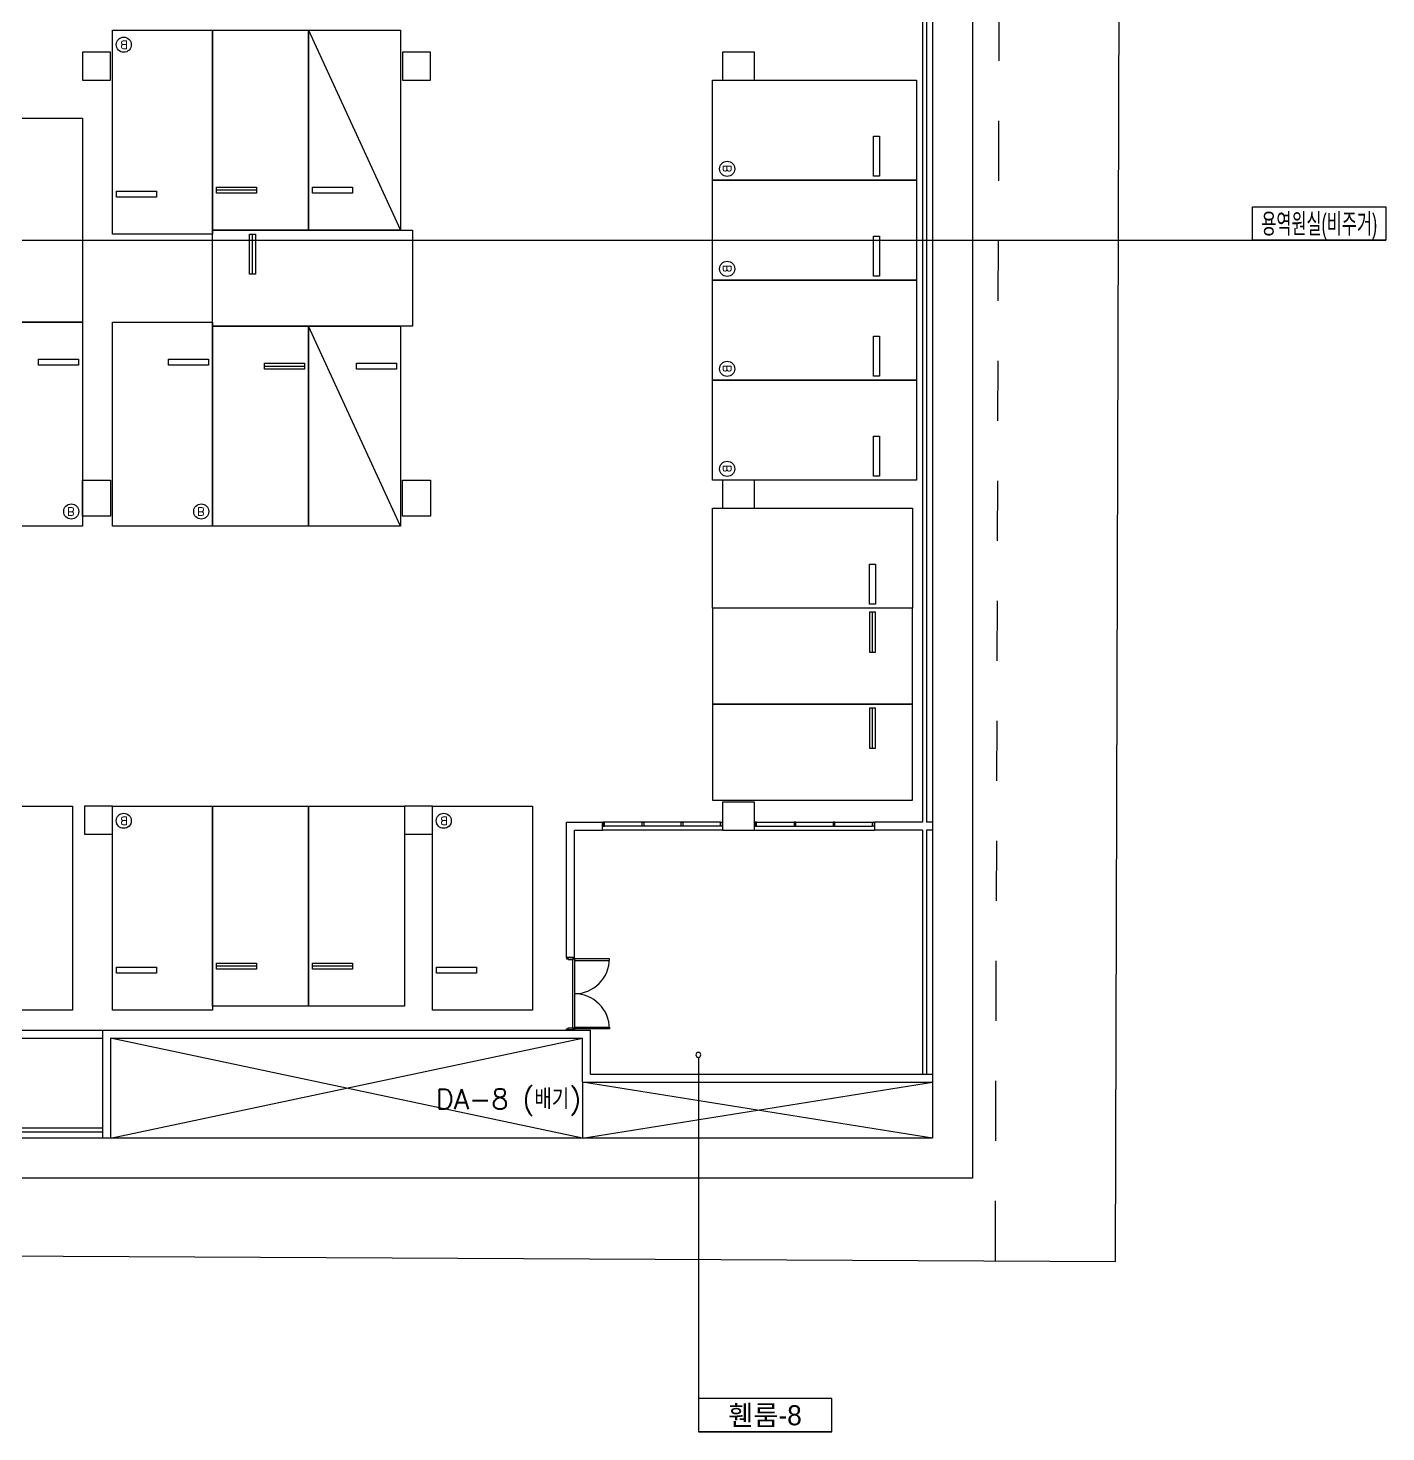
# Model space of a CAD drawing. Header units: millimetres. Extents: x -7614 to 421357, y 87385 to 341757.
# Drawn here: x 387410 to 421357, y 87385 to 122477 of the extents above; entities that cross this region are included whole.
import ezdxf
from ezdxf.enums import TextEntityAlignment as Align

# ---------------------------------------------------------------- set-up
doc = ezdxf.new("R2010")
doc.units = ezdxf.units.MM
doc.header["$LTSCALE"] = 600
doc.header["$MEASUREMENT"] = 0
doc.linetypes.add('HIDDEN', pattern=[2, 1, -1])
for name, color, linetype in [('e-plan', 9, 'CONTINUOUS'), ('e-room-box', 7, 'CONTINUOUS'), ('e-text', 6, 'CONTINUOUS')]:
    doc.layers.add(name, color=color, linetype=linetype)
doc.styles.add('kiahn', font='romans.shx', dxfattribs={"bigfont": 'cadhs.shx'})
doc.styles.add('돋움', font='Dotum.ttf')

msp = doc.modelspace()

# ---------------------------------------------------------------- linework, layer by layer
at = {"layer": 'e-plan'}
for p, q in [((410020, 181477), (410020, 94727)), ((411020, 180477), (411020, 93727)), ((409770, 173427), (409770, 102627)), ((409870, 173427), (409870, 102627)), ((414593, 91642), (414749, 142639)), ((389520, 117327), (389520, 122427)), ((389520, 122427), (392020, 122427)), ((392020, 122427), (392020, 117327)), ((392020, 117427), (392020, 122427)), ((392020, 122427), (394420, 122427)), ((394420, 122427), (396720, 117427)), ((394420, 117427), (394420, 122427)), ((394420, 122427), (396720, 122427)), ((394420, 122427), (394420, 117427)), ((396720, 122427), (396720, 117427)), ((389470, 121877), (388770, 121877)), ((388770, 121877), (388770, 121177)), ((389470, 121177), (389470, 121877)), ((397470, 121877), (396770, 121877)), ((396770, 121877), (396770, 121177)), ((397470, 121177), (397470, 121877)), ((405570, 121877), (404770, 121877)), ((404770, 121877), (404770, 121177)), ((405570, 121177), (405570, 121877)), ((388770, 121177), (389470, 121177)), ((396770, 121177), (397470, 121177)), ((404520, 118677), (404520, 121177)), ((404520, 121177), (409620, 121177)), ((404770, 121177), (405570, 121177)), ((409620, 121177), (409620, 118677)), ((386270, 120227), (388770, 120227)), ((388770, 120227), (388770, 115127)), ((408545, 118777), (408545, 119777)), ((408545, 119777), (408695, 119777)), ((408695, 119777), (408695, 118777)), ((404520, 116177), (404520, 118677)), ((404520, 118677), (409620, 118677)), ((409620, 118677), (404520, 118677)), ((408695, 118777), (408545, 118777)), ((409620, 118677), (409620, 116177)), ((389620, 118252), (389620, 118402)), ((389620, 118402), (390620, 118402)), ((390620, 118402), (390620, 118252)), ((392120, 118352), (392120, 118502)), ((392120, 118502), (393120, 118502)), ((393120, 118427), (392120, 118427)), ((393120, 118352), (392120, 118352)), ((393120, 118502), (393120, 118352)), ((394520, 118352), (394520, 118502)), ((394520, 118502), (395520, 118502)), ((395520, 118352), (394520, 118352)), ((395520, 118502), (395520, 118352)), ((390620, 118252), (389620, 118252)), ((392020, 117327), (389520, 117327)), ((394420, 117427), (392020, 117427)), ((392020, 115027), (392020, 117427)), ((392020, 117427), (397020, 117427)), ((392945, 117327), (393095, 117327)), ((392945, 116327), (392945, 117327)), ((393020, 116327), (393020, 117327)), ((393095, 117327), (393095, 116327)), ((396720, 117427), (394420, 117427)), ((397020, 117427), (397020, 115027)), ((408545, 116277), (408545, 117277)), ((408545, 117277), (408695, 117277)), ((408695, 117277), (408695, 116277)), ((393095, 116327), (392945, 116327)), ((409620, 116177), (404520, 116177)), ((404520, 113677), (404520, 116177)), ((404520, 116177), (409620, 116177)), ((408695, 116277), (408545, 116277)), ((409620, 116177), (409620, 113677)), ((388770, 115127), (386270, 115127)), ((386270, 115127), (388770, 115127)), ((388770, 115127), (388770, 110027)), ((389520, 115127), (392020, 115127)), ((389520, 110027), (389520, 115127)), ((392020, 115127), (392020, 110027)), ((392020, 115027), (394420, 115027)), ((392020, 110027), (392020, 115027)), ((397020, 115027), (392020, 115027)), ((396720, 110027), (394420, 115027)), ((394420, 115027), (396720, 115027)), ((394420, 110027), (394420, 115027)), ((394420, 115027), (394420, 110027)), ((396720, 115027), (396720, 110027)), ((408545, 113777), (408545, 114777)), ((408545, 114777), (408695, 114777)), ((408695, 114777), (408695, 113777)), ((387670, 114052), (387670, 114202)), ((387670, 114202), (388670, 114202)), ((388670, 114052), (387670, 114052)), ((388670, 114202), (388670, 114052)), ((390920, 114052), (390920, 114202)), ((390920, 114202), (391920, 114202)), ((391920, 114052), (390920, 114052)), ((391920, 114202), (391920, 114052)), ((393320, 113952), (393320, 114102)), ((393320, 114102), (394320, 114102)), ((394320, 114102), (394320, 113952)), ((395620, 113952), (395620, 114102)), ((395620, 114102), (396620, 114102)), ((396620, 114102), (396620, 113952)), ((393320, 114027), (394320, 114027)), ((394320, 113952), (393320, 113952)), ((396620, 113952), (395620, 113952)), ((408695, 113777), (408545, 113777)), ((404520, 111177), (404520, 113677)), ((404520, 113677), (409620, 113677)), ((409620, 113677), (404520, 113677)), ((409620, 113677), (409620, 111177)), ((408545, 111277), (408545, 112277)), ((408545, 112277), (408695, 112277)), ((408695, 112277), (408695, 111277)), ((408695, 111277), (408545, 111277)), ((388770, 110277), (388770, 111177)), ((388770, 111177), (389470, 111177)), ((389470, 111177), (389470, 110277)), ((396770, 110277), (396770, 111177)), ((396770, 111177), (397470, 111177)), ((397470, 111177), (397470, 110277)), ((409620, 111177), (404520, 111177)), ((405570, 111177), (404770, 111177)), ((404770, 111177), (404770, 110477)), ((405570, 110477), (405570, 111177)), ((389470, 110277), (388770, 110277)), ((397470, 110277), (396770, 110277)), ((404520, 107977), (404520, 110477)), ((404520, 110477), (409520, 110477)), ((404770, 110477), (405570, 110477)), ((409520, 110477), (409520, 107977)), ((388770, 110027), (386270, 110027)), ((392020, 110027), (389520, 110027)), ((394420, 110027), (392020, 110027)), ((396720, 110027), (394420, 110027)), ((408445, 108077), (408445, 109077)), ((408445, 109077), (408595, 109077)), ((408595, 109077), (408595, 108077)), ((409520, 107977), (404520, 107977)), ((404520, 107977), (404520, 105577)), ((409520, 107977), (404520, 107977)), ((408595, 108077), (408445, 108077)), ((408595, 107877), (408445, 107877)), ((408445, 107877), (408445, 106877)), ((408520, 106877), (408520, 107877)), ((408595, 106877), (408595, 107877)), ((409520, 105577), (409520, 107977)), ((408445, 106877), (408595, 106877)), ((404520, 105577), (409520, 105577)), ((409520, 105577), (404520, 105577)), ((404520, 105577), (404520, 103177)), ((408595, 105477), (408445, 105477)), ((408445, 105477), (408445, 104477)), ((408520, 104477), (408520, 105477)), ((408595, 104477), (408595, 105477)), ((409520, 103177), (409520, 105577)), ((408445, 104477), (408595, 104477)), ((404520, 103177), (409520, 103177)), ((386020, 103027), (388520, 103027)), ((388520, 103027), (388520, 97927)), ((389520, 103027), (388820, 103027)), ((388820, 103027), (388820, 102327)), ((389520, 102327), (389520, 103027)), ((389520, 97927), (389520, 103027)), ((389520, 103027), (392020, 103027)), ((392020, 103027), (392020, 97927)), ((392020, 98027), (392020, 103027)), ((392020, 103027), (394420, 103027)), ((394420, 98027), (394420, 103027)), ((394420, 103027), (396820, 103027)), ((394420, 103027), (394420, 98027)), ((397520, 103027), (396820, 103027)), ((396820, 103027), (396820, 102327)), ((396820, 103027), (396820, 98027)), ((397520, 102327), (397520, 103027)), ((397520, 97927), (397520, 103027)), ((397520, 103027), (400020, 103027)), ((400020, 103027), (400020, 97927)), ((405570, 103127), (404770, 103127)), ((404770, 103127), (404770, 102427)), ((405570, 102427), (405570, 103127)), ((400870, 99247), (400870, 102627)), ((400870, 102627), (401770, 102627)), ((401770, 102427), (401770, 102627)), ((401820, 102627), (401780, 102627)), ((401780, 102627), (401780, 102527)), ((401780, 102527), (401820, 102527)), ((404720, 102627), (401820, 102627)), ((401820, 102527), (401820, 102627)), ((404720, 102527), (401820, 102527)), ((402760, 102627), (402800, 102627)), ((402760, 102527), (402760, 102627)), ((402800, 102527), (402760, 102527)), ((402800, 102627), (402800, 102527)), ((403740, 102627), (403780, 102627)), ((403740, 102527), (403740, 102627)), ((403780, 102527), (403740, 102527)), ((403780, 102627), (403780, 102527)), ((404720, 102627), (404760, 102627)), ((404720, 102527), (404720, 102627)), ((404760, 102527), (404720, 102527)), ((404760, 102627), (404760, 102527)), ((405620, 102627), (405580, 102627)), ((405580, 102627), (405580, 102527)), ((405580, 102527), (405620, 102527)), ((405620, 102627), (408520, 102627)), ((405620, 102527), (405620, 102627)), ((405620, 102527), (408520, 102527)), ((406600, 102627), (406560, 102627)), ((406560, 102627), (406560, 102527)), ((406560, 102527), (406600, 102527)), ((406600, 102527), (406600, 102627)), ((407580, 102627), (407540, 102627)), ((407540, 102627), (407540, 102527)), ((407540, 102527), (407580, 102527)), ((407580, 102527), (407580, 102627)), ((408520, 102627), (408560, 102627)), ((408520, 102527), (408520, 102627)), ((408560, 102527), (408520, 102527)), ((408560, 102627), (408560, 102527)), ((408570, 102627), (408570, 102427)), ((409770, 102627), (408570, 102627)), ((410020, 102627), (409870, 102627)), ((388820, 102327), (389520, 102327)), ((396820, 102327), (397520, 102327)), ((401070, 99247), (401070, 102427)), ((401070, 102427), (401770, 102427)), ((404770, 102427), (401770, 102427)), ((404770, 102427), (405570, 102427)), ((405570, 102427), (408570, 102427)), ((409770, 102427), (408570, 102427)), ((409770, 102427), (409770, 96327)), ((409870, 102427), (409870, 96327)), ((410020, 102427), (409870, 102427)), ((389620, 98852), (389620, 99002)), ((389620, 99002), (390620, 99002)), ((390620, 99002), (390620, 98852)), ((392120, 98952), (392120, 99102)), ((392120, 99102), (393120, 99102)), ((393120, 99027), (392120, 99027)), ((393120, 99102), (393120, 98952)), ((394520, 98952), (394520, 99102)), ((394520, 99102), (395520, 99102)), ((395520, 99027), (394520, 99027)), ((395520, 99102), (395520, 98952)), ((397620, 98852), (397620, 99002)), ((397620, 99002), (398620, 99002)), ((398620, 99002), (398620, 98852)), ((401070, 99247), (400870, 99247)), ((400870, 99237), (400870, 99212)), ((401070, 99237), (400870, 99237)), ((400870, 99212), (400910, 99212)), ((400910, 99212), (400910, 99192)), ((400910, 99192), (401030, 99192)), ((401030, 99192), (401030, 99212)), ((401030, 99212), (401070, 99212)), ((401030, 97482), (401030, 99192)), ((401070, 99212), (401070, 99237)), ((401070, 99212), (401070, 97462)), ((401945, 99212), (401070, 99212)), ((401070, 99212), (401070, 99172)), ((401070, 99172), (401945, 99172)), ((401945, 99172), (401945, 99212)), ((390620, 98852), (389620, 98852)), ((393120, 98952), (392120, 98952)), ((395520, 98952), (394520, 98952)), ((398620, 98852), (397620, 98852)), ((388520, 97927), (386020, 97927)), ((392020, 97927), (389520, 97927)), ((394420, 98027), (392020, 98027)), ((396820, 98027), (394420, 98027)), ((400020, 97927), (397520, 97927)), ((382820, 97427), (389270, 97427)), ((382820, 97227), (389270, 97227)), ((389270, 97427), (401470, 97427)), ((389270, 97427), (389270, 94727)), ((389470, 97227), (401270, 97227)), ((389470, 97227), (389470, 94727)), ((401270, 94727), (389470, 97227)), ((389470, 94727), (401270, 97227)), ((400870, 97437), (400870, 97462)), ((400870, 97462), (400910, 97462)), ((401070, 97437), (400870, 97437)), ((400910, 97462), (400910, 97482)), ((400910, 97482), (401030, 97482)), ((401030, 97482), (401030, 97462)), ((401030, 97462), (401070, 97462)), ((401070, 97462), (401070, 97502)), ((401070, 97502), (401945, 97502)), ((401945, 97462), (401070, 97462)), ((401070, 97462), (401070, 97437)), ((401270, 96127), (401270, 97227)), ((401470, 96327), (401470, 97427)), ((401945, 97502), (401945, 97462)), ((401470, 96327), (410020, 96327)), ((401270, 96127), (410020, 96127)), ((401270, 94727), (410020, 96127)), ((410020, 94727), (401270, 96127)), ((401270, 96127), (401270, 94727)), ((389270, 94977), (348070, 94977)), ((389270, 94877), (348070, 94877)), ((410020, 94727), (323970, 94727)), ((411020, 93727), (322970, 93727)), ((319664, 92140), (414593, 91642))]:
    msp.add_line(p, q, dxfattribs=at)
at = {"layer": 'e-plan', "linetype": 'HIDDEN', "ltscale": 2.5}
msp.add_line((411593, 91658), (411749, 142649), dxfattribs=at)
at = {"layer": 'e-plan'}
for centre in [(389802, 122061), (404886, 118958), (404886, 116458), (404886, 113958), (404886, 111458), (388489, 110392), (391739, 110392), (389802, 102662), (397802, 102662)]:
    msp.add_circle(centre, 189, dxfattribs=at)
for centre, start, end in [((401070, 99212), 269.9999, 0), ((401070, 97462), 360, 90.0001)]:
    msp.add_arc(centre, 875, start, end, dxfattribs=at)
at = {"layer": 'e-room-box'}
for p, q in [((418023, 118007), (421357, 118007)), ((418023, 117174), (418023, 118007)), ((418023, 118007), (421357, 118007)), ((418023, 117174), (418023, 118007)), ((421357, 118007), (421357, 117174)), ((421357, 118007), (421357, 117174)), ((379763, 117174), (418023, 117174)), ((418023, 117174), (421357, 117174)), ((418023, 117174), (421357, 117174)), ((421357, 117174), (418023, 117174)), ((421357, 117174), (418023, 117174)), ((404167, 96747), (404167, 87385)), ((407501, 88218), (404167, 88218)), ((404167, 88218), (404167, 87385)), ((407501, 87385), (407501, 88218)), ((407501, 87385), (404167, 87385)), ((404167, 87385), (407501, 87385))]:
    msp.add_line(p, q, dxfattribs=at)
for start, end in [(90, 270), (270, 90)]:
    msp.add_arc((404167, 96810), 62.5, start, end, dxfattribs=at)

# ---------------------------------------------------------------- texts
at = {"layer": 'e-plan', "style": 'kiahn', "text_generation_flag": 4}
for rotation, p in [(180, (389901, 121960)), (270, (404987, 119057)), (270, (404987, 116557)), (270, (404987, 114057)), (270, (404987, 111557)), (180, (389901, 102560)), (180, (397901, 102560))]:
    msp.add_text('B', height=200, rotation=rotation, dxfattribs=at).set_placement(p)
for p in [(388390, 110493), (391640, 110493)]:
    msp.add_text('B', height=200, dxfattribs=at).set_placement(p)
at = {"layer": 'e-plan', "style": 'kiahn'}
msp.add_text('DA-8 (배기)', height=500, dxfattribs=at).set_placement((401239, 95456), align=Align.RIGHT)
at = {"layer": 'e-text', "style": '돋움', "width": 0.6}
msp.add_text('용역원실(비주거)', height=500, dxfattribs=at).set_placement((419690, 117590), align=Align.MIDDLE_CENTER)
at = {"layer": 'e-text', "style": '돋움'}
msp.add_text('휀룸-8', height=500, dxfattribs=at).set_placement((405834, 87801), align=Align.MIDDLE_CENTER)

doc.saveas('drawing.dxf')
